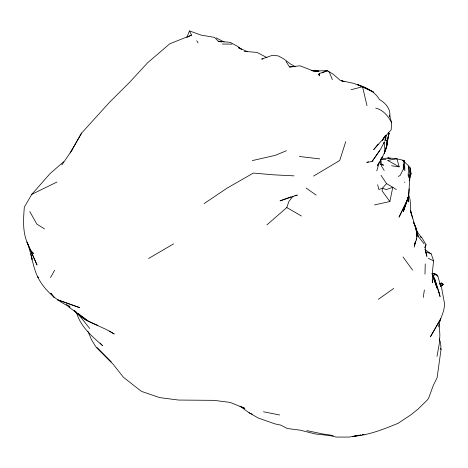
<?xml version="1.0" encoding="UTF-8"?>
<svg xmlns="http://www.w3.org/2000/svg" width="468" height="468" viewBox="0 0 468 468"><rect width="100%" height="100%" fill="white"/><g stroke="black" fill="none" stroke-linecap="round" stroke-linejoin="round"><path stroke-width="0.7" d="M409.886 176.483L408.658 195.788L403.299 211.606L408.658 195.788L409.155 188.856M424.979 274.178L425.254 263.929M389.756 116.906C391.049 109.337 385.743 103.036 379.501 99.573C374.687 91.307 366.122 87.393 357.33 84.486L373.487 92.056L362.53 86.726L353.586 83.333L341.546 80.771L344.009 81.684M380.689 164.426L380.934 158.909M386.024 135.129L385.702 140.792L387.2 140.283L389.06 133.251L388.142 132.228M408.16 175.038L410.173 174.868L408.669 166.017L410.173 167.854L410.173 174.868L408.64 177.507L408.16 175.038L408.669 166.017L404.568 161.981L404.054 160.524C396.472 158.447 388.346 157.014 380.689 159.301M389.475 114.9L391.652 122.891L391.178 129.811L373.686 149.631L378.138 144.144M398.291 176.483L400.076 175.465L403.34 169.205L404.054 160.524L402.515 160.319M425.038 249.666L431.268 253.984L433.59 260.875L432.426 271.803L432.637 282.807L432.233 279.963M387.551 140.4C387.328 149.877 381.87 157.903 377.319 165.842L379.443 162.068L376.752 170.89M439.189 338.838L440.645 342.833L441.002 349.649L437.106 377.699L433.304 385.398L428.612 398.209L427.699 399.619L418.228 408.921L411.296 414.537L398.163 423.265C383.584 429.32 368.638 435.211 352.737 436.404L361.08 435.012L349.356 437.071L336.2 437.065L330.262 435.661L315.192 433.941L300.397 430.203L287.171 428.483L280.777 425.12L274.927 423.885L258.196 418.006L249.081 412.77L239.955 406.171L244.881 408.371L230.081 402.381L213.882 400.345L178.513 400.052L159.617 397.601L142.342 391.675L140.733 390.85L123.423 377.266L113.157 364.285L96.987 347.8L111.132 361.969L95.583 346.455L91.476 339.639L87.844 331.151M423.242 297.443L424.371 289.973M409.564 178.606L409.237 180.73L411.079 173.569L410.173 167.854M387.522 140.365L386.41 147.25L384.21 153.551L386.024 147.397M416.21 240.078L416.555 237.984M416.789 236.586L417.14 233.023L410.454 210.395L412.565 218.199M437.007 356.364L439.534 342.33L439.873 334.714L439.183 324.318M416.625 231.011L421.258 237.299L420.422 236.662L421.984 237.832L426.003 244.717L425.137 249.456L426.945 256.406L425.728 252.433M414.227 247.174L415.163 242.307M374.464 204.925L389.873 201.55L392.787 187.247L386.556 183.614L380.987 175.33M404.721 182.59L404.826 182.07M387.773 139.037L389.06 133.251L386.41 147.25L387.235 143.29L386.428 146.028M384.819 140.605L386.118 135.363M414.484 245.478L415.496 241.365M416.684 236.562L417.017 235.193L416.783 233.087M438.633 326.98C439.575 318.702 445.226 311.22 444.378 302.784L441.382 286.691M414.513 245.507L416.736 238.311L417.017 235.193L416.719 233.807M345.747 141.664L339.715 160.506L313.63 176.056M403.299 211.606L408.658 195.788M266.93 224.874L286.785 207.558L288.855 201.527L293.021 196.057M386.141 142.904L387.2 140.283M410.126 175.898L411.079 173.569M186.802 37.475L189.499 30.929L201.217 35.141L214.549 37.381L218.299 41.248L221.756 41.95M424.587 247.882L426.003 244.717M403.515 161.682L404.054 160.524M383.848 137.569L382.303 140.745L385.141 135.732M384.877 150.836L384.404 141.956L380.326 149.713L372.089 161.489L366.748 162.431L368.532 161.776M50.509 277.618L54.662 270.206M70.194 153.018L81.572 133.128L109.84 101.954L129.443 82.467L147.584 62.806L169.755 43.799L191.547 35.106L189.499 30.929M71.809 150.187L81.572 133.128M31.736 194.46L50.035 173.628L63.666 161.764M32.233 193.612L24.324 207.108C23.429 218.755 22.499 230.929 26.963 242.02C30.724 251.176 31.959 261.097 35.1 270.463C40.54 287.147 54.51 299.69 70.077 307.026L68.603 305.627M61.834 164.964L72.335 149.608M372.089 161.489L379.589 150.667M383.561 143.144L384.404 141.956M386.556 183.614L382.473 188.183L378.875 189.558L377.676 184.69M319.322 73.599L319.662 75.921L318.357 74.558L319.322 73.599L327.231 70.656L333.274 74.266L339.926 80.127L343.851 81.613M381.449 157.891L382.514 157.02M378.337 299.315L393.752 288.417M204.112 203.598L227.15 188.083L253.346 173.084L273.944 174.851L294.056 175.863M148.549 258.529L173.569 243.863M187.399 37.183L191.547 35.106M32.479 194.009L56.944 182.046M318.357 74.558L319.626 74.002M322.159 72.885L327.231 70.656L329.355 72.207L332.35 79.665M286.504 150.69L275.19 155.37L252.322 160.6M290.973 196.812L280.051 200.866L297.391 195.074L294.893 195.636M439.499 283.696L441.546 282.994L443.266 284.415L440.563 286.41L443.266 284.415L441.546 282.994M440.587 285.65L437.826 276.102L436.439 274.412L432.841 275.605L434.322 278.29L432.175 274.394M351.041 89.739L362.53 86.726L367 105.745M325.845 70.902L327.231 70.656L313.513 71.06L311.723 70.51L318.813 71.066M439.417 284.193L442.722 283.649L442.33 285.094L440.248 284.918M262.975 58.927L261.647 59.091L271.557 55.593L273.131 55.288L278.407 55.961L283.257 58.599L290.646 64.081L295.209 66.608L293.799 66.708M286.036 61.46L289.569 66.994L299.935 65.783L313.513 71.06L318.971 71.253M289.569 66.994L292.389 66.801M222.259 44.039L232.011 44.132M381.005 159.377L386.036 159.629M244.091 51.316L257.131 52.434L267.023 57.675M299.362 156.476L319.796 158.898M391.546 165.783L399.186 166.836L396.928 158.769L387.627 160.389L399.186 166.836M432.093 273.294L436.439 274.412L432.268 273.599M333.234 435.538L322.645 433.941L306.838 430.613M263.478 411.776L279.671 414.987M221.124 41.822L218.299 41.248L230.215 42.354L237.516 46.291L241.652 49.421L240.54 48.713M390.464 158.436L387.761 157.886L390.435 158.43M380.894 164.525L383.602 165.11L380.847 164.479M431.9 273.406L436.439 274.412M425.523 251.766L431.151 253.791M249.081 412.77L252.205 414.145M240.605 48.631L247.461 51.679M375.722 108.085C383.292 109.974 388.346 116.181 391.652 122.891M76.354 312.144L74.067 310.407C84.415 322.739 101.281 325.371 114.256 334.035L109.301 331.151M84.807 319.48L97.947 325.459M428.36 258.318L433.59 260.875M216.251 37.92L224.143 42.038M286.785 207.558L301.439 216M44.559 228.934L36.884 224.143L29.776 211.577M436.235 275.026L437.826 276.102M396.285 189.634L392.787 187.247L386.258 189.587L382.473 188.183L382.116 190.921L389.873 201.55M306.107 188.025L316.198 195.144M78.074 313.449L87.803 320.843L69.229 307.382L66.462 304.177M100.111 343.044L102.545 345.653C91.997 336.281 80.198 326.412 76.448 312.214M78.987 315.034L89.768 328.536M416.754 231.789L418.205 236.399L424.107 243.828M403.03 256.955L412.548 270.094M384.21 170.457L381.672 166.415L380.73 160.179M196.736 40.739L198.081 42.898M413.384 222.376L414.917 225.494L415.97 230.344M413.343 221.891L416.233 228.185L418.205 236.399M432.286 274.845L437.048 288.165L432.21 274.037M410.272 210.536L411.109 213.092C409.728 207.371 411.319 201.228 408.856 195.536M440.628 348.245L441.002 349.649M30.917 253.902L31.994 259.424L31.959 257.979M403.65 164.403L404.867 170.814L404.568 161.981M407.903 199.076L408.295 201.895L408.178 197.268M416.233 228.185L416.625 231.689M403.287 165.04L403.34 169.205M407.809 199.046L399.075 217.082L407.809 199.046M440.675 318.872L430.402 336.837L440.675 318.872M363.864 434.55L362.484 434.79L363.858 434.544M79.671 307.628L57.558 299.789L79.671 307.628M239.979 48.356L238.645 47.8L239.979 48.356M33.409 253.41L30.555 250.433L26.963 242.02L37.025 264.97L30.555 250.433L33.409 253.41M54.095 297.315L50.942 293.395L54.095 297.315M38.493 277.746L37.604 276.629L38.458 277.746M439.06 292.412L434.608 278.7L440.101 296.618L439.06 292.412"/></g></svg>
